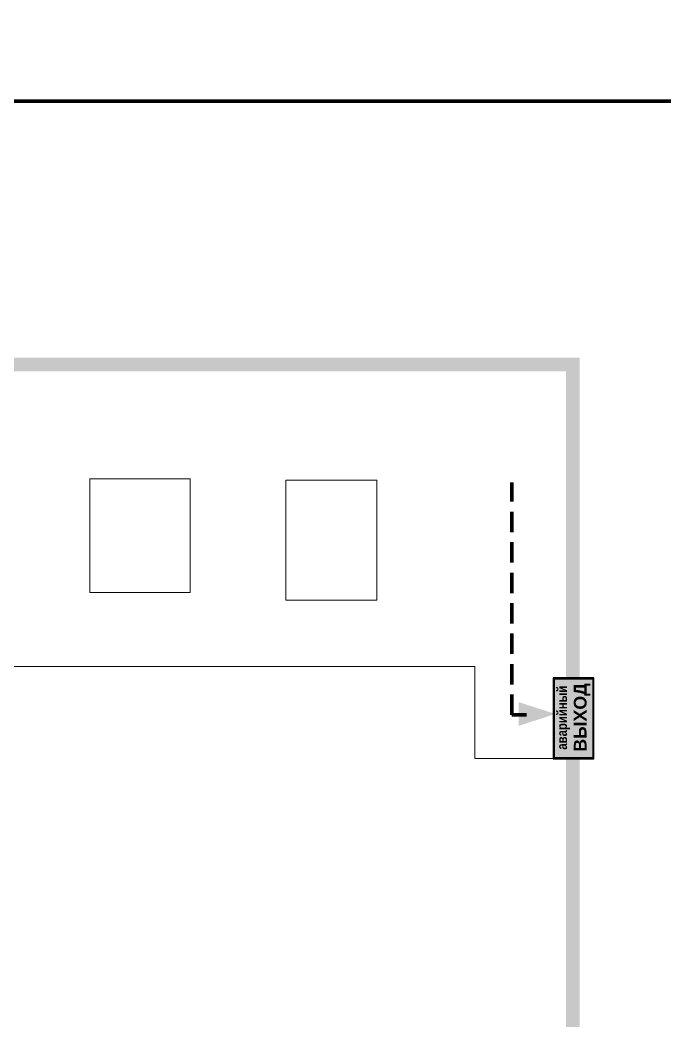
# Model space of a CAD drawing. Header units: millimetres. Extents: x 13114 to 67229, y 22859 to 38520.
# Drawn here: x 25322.6 to 25449.5, y 31110.6 to 31307.7 of the extents above; entities that cross this region are included whole.
import ezdxf

# ---------------------------------------------------------------- set-up
doc = ezdxf.new("R2010")
doc.units = ezdxf.units.MM
doc.linetypes.add('{ Wide Dash }', pattern=[12, 4, -2, 4, -2])
doc.layers.add('План_Штампы', color=7, linetype='Continuous')
doc.styles.add('обычный', font='arial.ttf')

# ---------------------------------------------------------------- blocks, each defined once
blk = doc.blocks.new('A$C41C009D9')
at = {"true_color": 0xffffff}
blk.add_hatch(color=7, dxfattribs=at).paths.add_polyline_path([(0, 8), (-16, 8), (-16, 0), (0, 0)])
h = blk.add_hatch(color=126)
h.dxf.hatch_style = 1
h.paths.add_polyline_path([(-15.8, 7.8), (-15.8, 0.2), (-0.2, 0.2), (-0.2, 7.8)])
at = {"color": 126}
for points in [[(-16, 0), (0, 0), (0, 8), (-16, 8)], [(-16, 0), (0, 0), (0, 8), (-16, 8)], [(-15.8, 7.8), (-0.2, 7.8), (-0.2, 0.2), (-15.8, 0.2)]]:
    blk.add_lwpolyline(points, close=True, dxfattribs=at)
at = {"color": 7, "true_color": 0xffffff, "insert": (-15.8, 7.3), "char_height": 2.5, "width": 15.5999, "attachment_point": 1, "style": 'обычный'}
blk.add_mtext('\\pi1.6133;{\\fArial|b1|i0|c204|p34;\\H0.8x;\\W0.8;аварийный\\H1.25x;\\W1;\\P\\pi1.2327;ВЫХОД}', dxfattribs=at)

msp = doc.modelspace()

# ---------------------------------------------------------------- linework, layer by layer
at = {"color": 1, "lineweight": 100}
for points in [[(25022.76, 31686.74), (25622.76, 31686.74), (25622.76, 31291.74), (25022.76, 31291.74)], [(25022.76, 31291.74), (25622.76, 31291.74), (25622.76, 30896.74), (25022.76, 30896.74)]]:
    msp.add_lwpolyline(points, close=True, dxfattribs=at)
at = {"lineweight": 100, "const_width": 2.7}
msp.add_lwpolyline([(25431.35, 31166.3), (25431.35, 31017.31), (25106.31, 31017.31), (25106.31, 31239.86), (25431.35, 31239.86), (25431.35, 31175.01)], dxfattribs=at)
at = {"lineweight": 0}
for points in [[(25356.04, 31194.94), (25336.3, 31194.94), (25336.3, 31217.35), (25356.04, 31217.35)], [(25392.81, 31193.45), (25374.87, 31193.45), (25374.87, 31217.05), (25392.81, 31217.05)]]:
    msp.add_lwpolyline(points, close=True, dxfattribs=at)
at = {"color": 126, "linetype": '{ Wide Dash }', "lineweight": 100, "true_color": 0x008754}
msp.add_lwpolyline([(25422.27, 31170.84), (25419.38, 31170.84), (25419.38, 31216.58)], dxfattribs=at)
at = {"lineweight": 0}
msp.add_lwpolyline([(25432.1, 31162.26), (25412.1, 31162.26), (25412.1, 31180.38), (25217.91, 31180.38)], dxfattribs=at)
at = {"layer": 'План_Штампы', "color": 126, "true_color": 0x008754}
msp.add_solid([(25420.68, 31168.66), (25420.69, 31173.36), (25427.91, 31171.03)], dxfattribs=at)

# ---------------------------------------------------------------- block references
at = {"rotation": 89.99999999999999}
msp.add_blockref('A$C41C009D9', (25435.53, 31178.17), dxfattribs=at)

doc.saveas('drawing.dxf')
